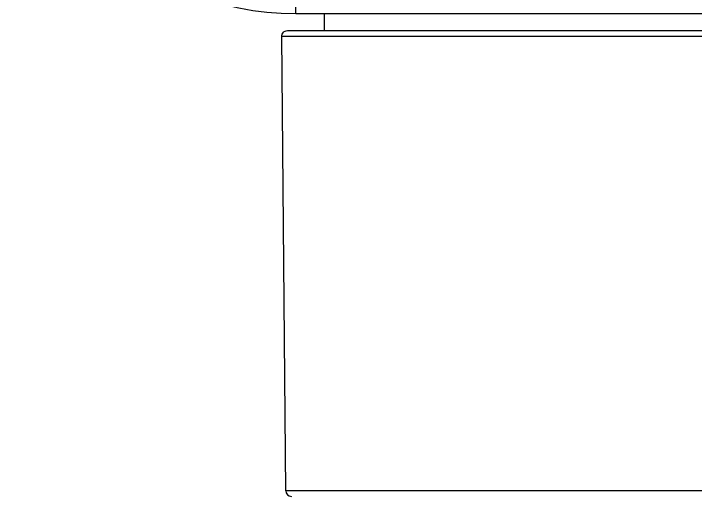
# Model space of a CAD drawing. Header units: millimetres. Extents: x 12827 to 13247, y 6457 to 7051.
# Drawn here: x 13125.41 to 13130.242, y 6845.552 to 6848.972 of the extents above; entities that cross this region are included whole.
import ezdxf

# ---------------------------------------------------------------- set-up
doc = ezdxf.new("R2010")
doc.units = ezdxf.units.MM
doc.header["$LTSCALE"] = 10
doc.layers.add('DWG', color=7, linetype='Continuous')

# ---------------------------------------------------------------- blocks, each defined once
blk = doc.blocks.new('A$C01502591')
at = {"layer": 'DWG'}
for p, q in [((246.9908, 257.0636), (246.9908, 257.1636)), ((246.9908, 257.0636), (270.9908, 257.0636)), ((247.1908, 257.0636), (247.1908, 256.9436)), ((246.9312, 256.9436), (255.4458, 256.9436)), ((246.9193, 253.6833), (246.8912, 256.9033)), ((246.8912, 256.9033), (255.4858, 256.9033)), ((255.4624, 253.6833), (246.9193, 253.6833))]:
    blk.add_line(p, q, dxfattribs=at)
for centre, radius, start, end in [((246.9908, 259.0636), 2, 180, 270), ((246.9593, 253.6836), 0.04, 180.5, 269.9808)]:
    blk.add_arc(centre, radius, start, end, dxfattribs=at)
blk.add_open_spline([(246.8912, 256.9033), (246.8911, 256.9135), (246.8995, 256.935), (246.9209, 256.9436), (246.9312, 256.9436)], degree=3, knots=[0, 0, 0, 0, 0.500037, 1, 1, 1, 1], dxfattribs=at)

msp = doc.modelspace()

# ---------------------------------------------------------------- block references
at = {"layer": 'DWG'}
msp.add_blockref('A$C01502591', (12880.41944, 6591.90855), dxfattribs=at)

doc.saveas('drawing.dxf')
